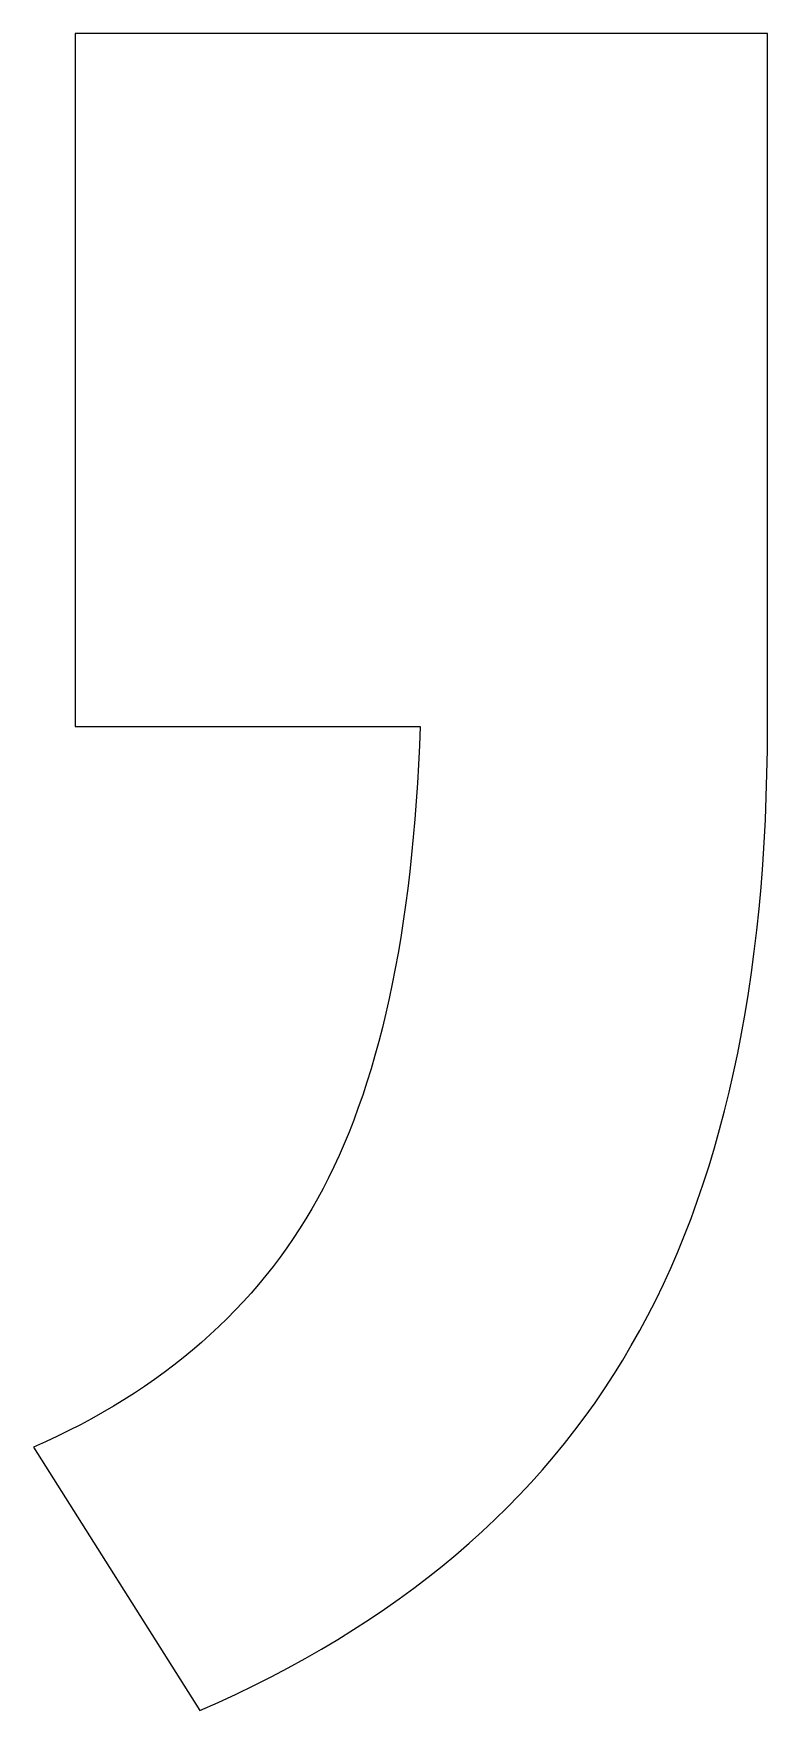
# Model space of a CAD drawing. Header units: centimetres. Extents: x -192 to 192, y -120 to 148.
# Drawn here: x -128.903 to -128.167, y 134.277 to 135.958 of the extents above; entities that cross this region are included whole.
import ezdxf

# ---------------------------------------------------------------- set-up
doc = ezdxf.new("R2010")
doc.units = ezdxf.units.CM
doc.header["$MEASUREMENT"] = 0
doc.layers.add('layer 1', color=7, linetype='Continuous')

msp = doc.modelspace()

# ---------------------------------------------------------------- linework, layer by layer
at = {"layer": 'layer 1', "color": 18}
msp.add_open_spline([(-128.86111, 135.26319), (-128.86111, 135.26319), (-128.86111, 135.95763), (-128.86111, 135.95763), (-128.86111, 135.95763), (-128.86111, 135.95763), (-128.16667, 135.95763), (-128.16667, 135.95763), (-128.16667, 135.95763), (-128.16667, 135.95763), (-128.16667, 135.26319), (-128.16667, 135.26319), (-128.16667, 135.26319), (-128.16667, 135.0074), (-128.21181, 134.80023), (-128.30324, 134.64282), (-128.30324, 134.64282), (-128.39352, 134.48541), (-128.5382, 134.36273), (-128.73611, 134.27708), (-128.73611, 134.27708), (-128.73611, 134.27708), (-128.90278, 134.54097), (-128.90278, 134.54097), (-128.90278, 134.54097), (-128.77315, 134.59768), (-128.67824, 134.68101), (-128.61806, 134.78981), (-128.61806, 134.78981), (-128.55672, 134.89976), (-128.52199, 135.05717), (-128.51505, 135.26319), (-128.51505, 135.26319), (-128.51505, 135.26319), (-128.86111, 135.26319), (-128.86111, 135.26319)], degree=3, knots=[0, 0, 0, 0, 0.1, 0.1, 0.1, 0.1, 0.2, 0.2, 0.2, 0.2, 0.3, 0.3, 0.3, 0.3, 0.4, 0.4, 0.4, 0.4, 0.5, 0.5, 0.5, 0.5, 0.6, 0.6, 0.6, 0.6, 0.7, 0.7, 0.7, 0.7, 0.8, 0.8, 0.8, 0.8, 1, 1, 1, 1], dxfattribs=at)

doc.saveas('drawing.dxf')
